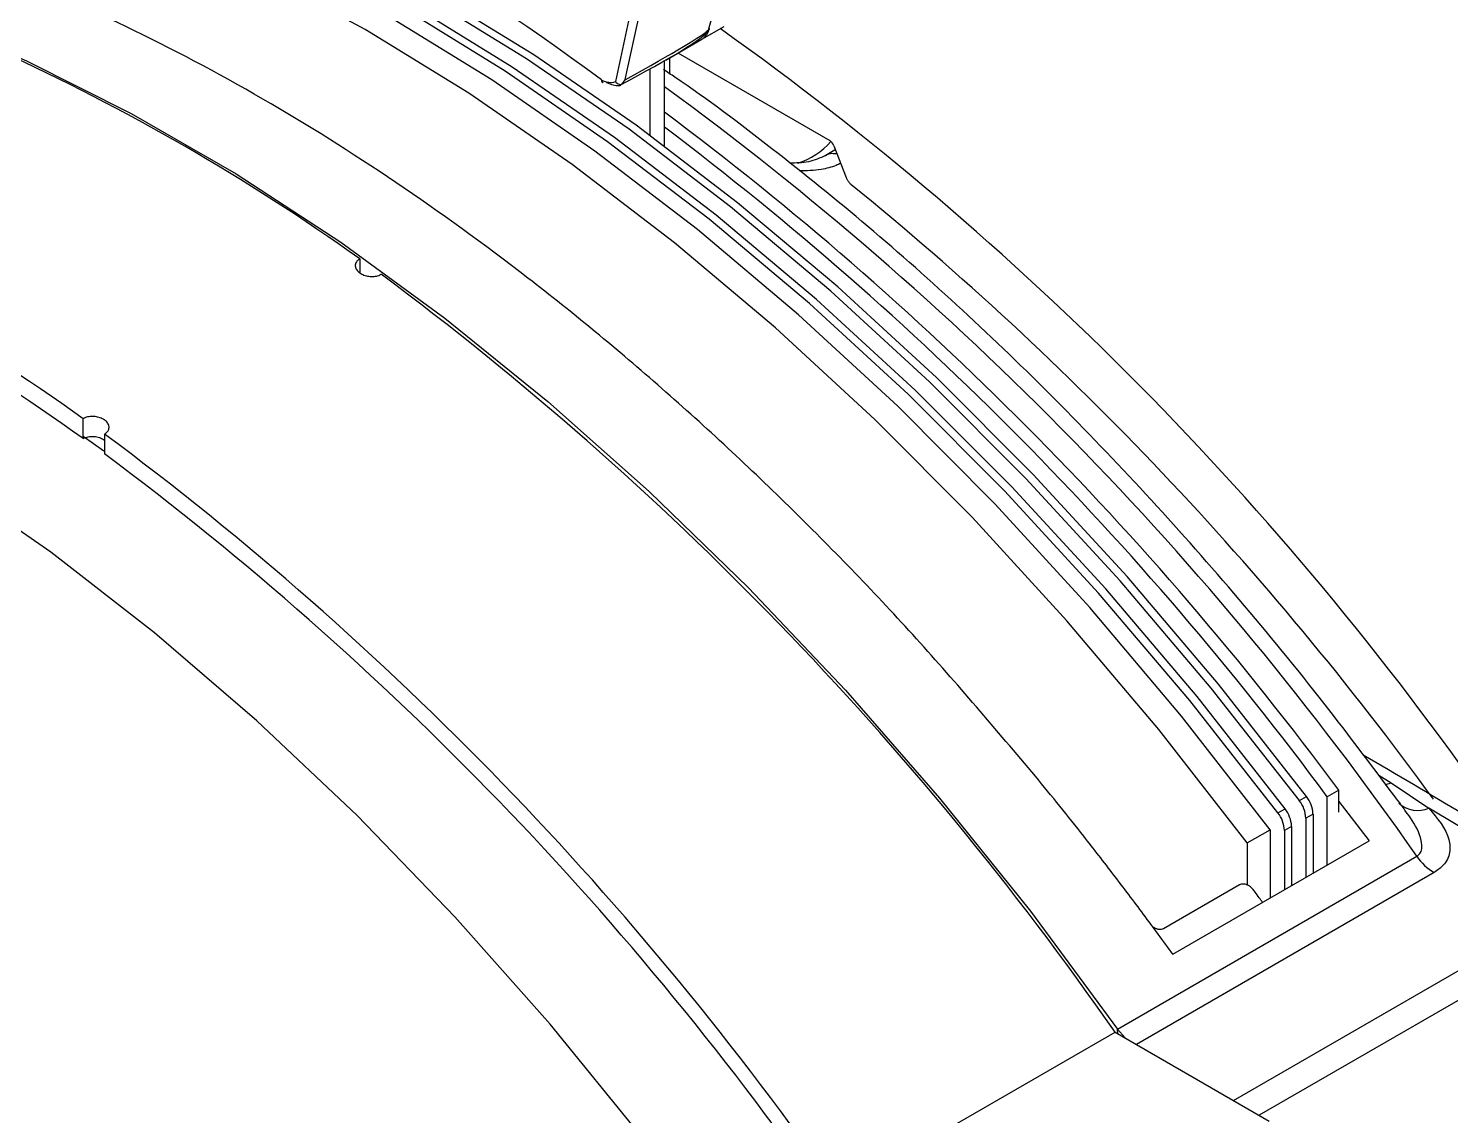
# Model space of a CAD drawing. Extents: x 16.5 to 113.1, y 4.4 to 84.5.
# Drawn here: x 80.689 to 82.798, y 67.518 to 69.129 of the extents above; entities that cross this region are included whole.
import ezdxf

# ---------------------------------------------------------------- set-up
doc = ezdxf.new("R2010")
doc.units = 0
doc.header["$MEASUREMENT"] = 0
doc.layers.add('OBJECT', color=7, linetype='CONTINUOUS')

msp = doc.modelspace()

# ---------------------------------------------------------------- linework, layer by layer
at = {"layer": 'OBJECT'}
for p, q in [((81.6978, 69.1288), (81.7481, 69.3166)), ((81.602, 69.2484), (81.5591, 69.0506)), ((81.5736, 69.0535), (81.6186, 69.2608)), ((81.6874, 69.1134), (81.7205, 69.1325)), ((81.634, 69.0826), (81.6874, 69.1134)), ((81.6519, 69.093), (81.8769, 68.9631)), ((81.632, 68.9549), (81.632, 69.0815)), ((81.6393, 69.0857), (81.6393, 69.0624)), ((81.6108, 68.9706), (81.6108, 69.0695)), ((81.885, 68.9492), (81.8703, 68.9407)), ((81.883, 68.9555), (81.9013, 68.9083)), ((81.1799, 68.7877), (81.1799, 68.7672)), ((80.7698, 68.5213), (80.7698, 68.5509)), ((80.7699, 68.5247), (80.8006, 68.503)), ((80.8016, 68.5281), (80.8016, 68.4985)), ((82.6911, 68.0221), (82.7095, 68.0111)), ((82.6319, 68.0001), (82.6149, 67.9903)), ((82.6319, 67.9677), (82.6319, 68.0001)), ((82.7095, 68.0111), (82.7657, 67.9732)), ((82.5735, 67.9848), (82.584, 67.9909)), ((82.6149, 67.889), (82.6149, 67.9903)), ((82.6319, 67.9833), (82.6771, 67.9249)), ((82.5417, 67.9665), (82.5523, 67.9726)), ((82.5937, 67.9647), (82.5831, 67.9587)), ((82.5831, 67.9587), (82.5831, 67.8706)), ((82.5937, 67.9647), (82.5937, 67.8767)), ((82.9923, 67.8381), (82.7657, 67.9732)), ((82.4962, 67.9218), (82.5302, 67.9414)), ((82.5302, 67.9414), (82.5302, 67.8401)), ((82.5619, 67.9464), (82.5514, 67.9403)), ((82.5514, 67.9403), (82.5514, 67.8523)), ((82.5619, 67.9464), (82.5619, 67.8584)), ((82.3859, 67.7568), (82.6771, 67.9249)), ((82.4962, 67.9218), (82.4962, 67.8592)), ((82.3039, 67.6459), (82.7477, 67.9021)), ((82.7732, 67.8778), (82.332, 67.6231)), ((82.4847, 67.8596), (82.372, 67.7947)), ((82.4759, 67.54), (82.9923, 67.8381)), ((83.0202, 67.8104), (82.5139, 67.5181)), ((81.8899, 67.4048), (82.3001, 67.6415)), ((82.3001, 67.6415), (82.5286, 67.5096)), ((82.3153, 67.6327), (82.3039, 67.6459)), ((82.3041, 67.6392), (82.3039, 67.6459))]:
    msp.add_line(p, q, dxfattribs=at)
at = {"layer": 'OBJECT', "flags": 128}
for points in [[(82.5735, 67.9848), (82.4429, 68.1512), (82.3076, 68.3106), (82.168, 68.4623), (82.0248, 68.6056), (81.8786, 68.74), (81.7298, 68.8649), (81.5793, 68.9799), (81.4274, 69.0844), (81.275, 69.178), (81.1225, 69.2604), (80.9707, 69.3312), (80.8201, 69.3901), (80.6714, 69.4369), (80.5251, 69.4713), (80.3819, 69.4933), (80.2424, 69.5028), (80.1071, 69.4997), (79.9765, 69.484)], [(82.584, 67.9909), (82.4534, 68.1573), (82.3181, 68.3167), (82.1786, 68.4683), (82.0354, 68.6117), (81.8891, 68.7461), (81.7404, 68.871), (81.5898, 68.986), (81.438, 69.0905), (81.2855, 69.1841), (81.1331, 69.2665), (80.9812, 69.3373), (80.8307, 69.3962), (80.6819, 69.4429), (80.5357, 69.4774), (80.3925, 69.4994), (80.2529, 69.5089), (80.1176, 69.5058), (79.987, 69.4901)], [(82.5417, 67.9665), (82.4112, 68.1329), (82.2758, 68.2923), (82.1363, 68.4439), (81.9931, 68.5872), (81.8468, 68.7217), (81.6981, 68.8466), (81.5475, 68.9615), (81.3957, 69.0661), (81.2432, 69.1597), (81.0908, 69.2421), (80.939, 69.3129), (80.7884, 69.3718), (80.6397, 69.4185), (80.4934, 69.453), (80.3502, 69.475), (80.2107, 69.4845), (80.0753, 69.4813), (79.9448, 69.4657)], [(82.5523, 67.9726), (82.4217, 68.139), (82.2864, 68.2984), (82.1468, 68.45), (82.0036, 68.5933), (81.8574, 68.7277), (81.7086, 68.8527), (81.558, 68.9676), (81.4062, 69.0721), (81.2538, 69.1658), (81.1013, 69.2481), (80.9495, 69.3189), (80.7989, 69.3778), (80.6502, 69.4246), (80.5039, 69.4591), (80.3607, 69.4811), (80.2212, 69.4906), (80.0859, 69.4874), (79.9553, 69.4717)], [(82.4962, 67.9218), (82.3649, 68.0901), (82.2288, 68.2513), (82.0883, 68.4046), (81.944, 68.5496), (81.7966, 68.6854), (81.6467, 68.8117), (81.4949, 68.9279), (81.3418, 69.0334), (81.1881, 69.1278), (81.0344, 69.2109), (80.8813, 69.2821), (80.7294, 69.3412), (80.5795, 69.3881), (80.4322, 69.4223), (80.2879, 69.4439), (80.1474, 69.4528), (80.0112, 69.4488), (79.8799, 69.4321)], [(82.5302, 67.9414), (82.3989, 68.1097), (82.2627, 68.2709), (82.1222, 68.4242), (81.978, 68.5692), (81.8306, 68.705), (81.6807, 68.8313), (81.5288, 68.9474), (81.3758, 69.053), (81.222, 69.1474), (81.0683, 69.2305), (80.9152, 69.3017), (80.7634, 69.3608), (80.6135, 69.4076), (80.4661, 69.4419), (80.3219, 69.4635), (80.1814, 69.4724), (80.0452, 69.4684), (79.9139, 69.4517)], [(79.5335, 69.2452), (79.6629, 69.2705), (79.7976, 69.2826), (79.9372, 69.2817), (80.0809, 69.2675), (80.2283, 69.2403), (80.3786, 69.2001), (80.5313, 69.147), (80.6856, 69.0814), (80.8409, 69.0035), (80.9965, 68.9137), (81.1518, 68.8123), (81.3061, 68.6997), (81.4588, 68.5765), (81.6091, 68.4431), (81.7565, 68.3002), (81.9003, 68.1484), (82.0398, 67.9883), (82.1746, 67.8205), (82.3039, 67.6459)], [(81.7286, 67.3116), (81.5982, 67.4861), (81.4622, 67.6532), (81.3212, 67.8121), (81.176, 67.9623), (81.0272, 68.1029), (80.8755, 68.2332), (80.7217, 68.3528), (80.5663, 68.4609), (80.4103, 68.5572), (80.2542, 68.6411), (80.0989, 68.7123), (79.945, 68.7704), (79.7933, 68.8152), (79.6445, 68.8464), (79.4993, 68.8639), (79.3584, 68.8676), (79.2224, 68.8576), (79.0919, 68.8338)], [(82.7014, 68.0083), (82.7015, 68.0084), (82.7095, 68.0111)]]:
    msp.add_lwpolyline(points, dxfattribs=at)
at = {"layer": 'OBJECT'}
for centre, radius, start, end in [((81.6749, 69.1337), 0.0238, 301.6306, 343.4997), ((81.7069, 69.1454), 0.0206, 240.9823, 243.5762), ((81.6871, 69.1499), 0.0237, 296.8406, 299.984), ((78.9573, 65.2584), 4.7523, 34.8508, 54.5369), ((79.3413, 66.2193), 3.1586, 54.4029, 65.6025), ((81.5435, 69.0533), 0.00521, 180.7061, 238.1668), ((81.5419, 69.0524), 0.00372, 167.8045, 227.3848), ((81.5453, 69.0577), 0.01, 233.5361, 242.6131), ((78.7906, 65.1484), 4.8209, 34.8332, 53.8858), ((78.7282, 65.1163), 4.8533, 36.4543, 53.2505), ((78.7028, 65.0994), 4.8643, 36.463, 52.9736), ((81.7964, 69.0332), 0.1089, 287.874, 319.0792), ((78.8509, 65.1354), 4.8485, 36.0208, 50.9033), ((78.9312, 65.9825), 3.1586, 54.4029, 65.6025), ((78.9483, 65.9825), 3.1246, 54.3418, 65.6636), ((78.3131, 64.8678), 4.8569, 34.8267, 53.3589), ((77.903, 64.631), 4.8569, 34.8267, 53.3589), ((77.9245, 64.6391), 4.8138, 34.7093, 53.2964), ((82.5375, 67.9566), 0.0456, 2.528, 38.0842), ((82.5481, 67.9627), 0.0456, 2.528, 38.0842), ((82.7494, 68.0125), 0.0425, 228.4024, 292.5522), ((82.5058, 67.9383), 0.0456, 2.528, 38.0842), ((82.5163, 67.9444), 0.0456, 2.528, 38.0842), ((82.8172, 67.9498), 0.0843, 214.4455, 238.555), ((77.6409, 64.441), 3.9738, 36.3743, 51.099)]:
    msp.add_arc(centre, radius, start, end, dxfattribs=at)
for centre, major_axis, ratio, start_param, end_param in [((81.3139, 66.6031), (-1.8185, 2.8489), 0.545295, 5.325383, 5.621715), ((81.2552, 68.9332), (0.4436, 0.1981), 0.067913, 5.453796, 6.175461), ((81.2746, 68.9144), (0.4232, 0.2148), 0.03328, 5.479991, 6.200656), ((81.2746, 68.9144), (0.4232, 0.2148), 0.03328, 6.200656, 6.253319), ((81.2552, 68.9332), (0.4436, 0.1981), 0.067913, 6.175461, 6.228125), ((81.5344, 69.094), (-0.0269, 0.0422), 0.545295, 2.385972, 3.047804), ((81.5415, 69.0985), (-0.0319, 0.0508), 0.550739, 2.389651, 2.8703), ((81.8769, 68.9549), (-0.005, 0.00866), 0.577456, 4.450948, 5.497929)]:
    msp.add_ellipse(centre, major_axis=major_axis, ratio=ratio, start_param=start_param, end_param=end_param, dxfattribs=at)
for points, knots in [([(82.1822, 68.0207), (82.1238, 68.0896), (82.0071, 68.2273), (81.8214, 68.4192), (81.6287, 68.5985), (81.4317, 68.7609), (81.2337, 68.9041), (81.0343, 69.0291), (80.8329, 69.1356), (80.6335, 69.2213), (80.4392, 69.2854), (80.2496, 69.3283), (80.0632, 69.3517), (79.9438, 69.3487), (79.8841, 69.3473)], [0, 0, 0, 0, 0.082347, 0.164694, 0.249433, 0.334172, 0.416519, 0.498866, 0.583605, 0.668344, 0.750089, 0.831834, 0.915917, 1, 1, 1, 1]), ([(81.5673, 69.046), (81.5695, 69.0483), (81.5717, 69.0506), (81.5735, 69.0534), (81.5736, 69.0535)], [0, 0, 0, 0, 0.980028, 1, 1, 1, 1]), ([(82.7153, 67.9904), (82.678, 68.04), (82.6005, 68.1434), (82.4768, 68.2931), (82.3461, 68.4406), (82.2117, 68.5807), (82.0742, 68.713), (81.934, 68.8373), (81.7915, 68.9519), (81.6901, 69.0288), (81.6361, 69.0646), (81.6305, 69.0683)], [0, 0, 0, 0, 0.114731, 0.239038, 0.363367, 0.487724, 0.612113, 0.736539, 0.861004, 0.985511, 1, 1, 1, 1]), ([(81.5591, 69.0506), (81.5591, 69.0506), (81.5595, 69.0501), (81.5608, 69.0487), (81.5632, 69.0471), (81.5656, 69.0462), (81.567, 69.0461), (81.5673, 69.046)], [0, 0, 0, 0, 0.017184, 0.202292, 0.556604, 0.898384, 1, 1, 1, 1]), ([(81.5647, 69.0448), (81.5648, 69.0448), (81.5657, 69.0444), (81.5667, 69.0445), (81.5672, 69.0457), (81.5673, 69.046)], [0, 0, 0, 0, 0.021184, 0.717124, 1, 1, 1, 1]), ([(81.8706, 68.9409), (81.8626, 68.9372), (81.8471, 68.9301), (81.827, 68.9299), (81.8173, 68.9298)], [0, 0, 0, 0, 0.517767, 1, 1, 1, 1]), ([(81.8931, 68.9295), (81.8909, 68.9284), (81.8823, 68.9243), (81.8621, 68.9188), (81.8427, 68.9184), (81.8317, 68.9182)], [0, 0, 0, 0, 0.1304472, 0.5045987, 1, 1, 1, 1]), ([(81.8878, 68.9431), (81.8853, 68.9434), (81.8798, 68.9442), (81.8739, 68.943), (81.8712, 68.941), (81.8706, 68.9405)], [0, 0, 0, 0, 0.399318, 0.856429, 1, 1, 1, 1]), ([(81.9013, 68.9083), (81.9016, 68.9078), (81.902, 68.9067), (81.9028, 68.9052), (81.9037, 68.9037), (81.9047, 68.9023), (81.9057, 68.9009), (81.907, 68.8995), (81.908, 68.8987), (81.9086, 68.8982)], [0, 0, 0, 0, 0.13456, 0.269123, 0.403684, 0.538244, 0.672803, 0.807366, 1, 1, 1, 1]), ([(81.1799, 68.7877), (81.1788, 68.7869), (81.176, 68.785), (81.1734, 68.781), (81.173, 68.7762), (81.1752, 68.7713), (81.1797, 68.7669), (81.186, 68.7636), (81.1935, 68.7617), (81.2012, 68.7615), (81.2075, 68.7627), (81.2105, 68.7643), (81.2117, 68.7649)], [0, 0, 0, 0, 0.073488, 0.179791, 0.286365, 0.393528, 0.501387, 0.609762, 0.718227, 0.826269, 0.933534, 1, 1, 1, 1]), ([(80.8016, 68.5281), (80.8032, 68.5293), (80.8064, 68.5316), (80.8084, 68.5363), (80.8081, 68.5412), (80.8051, 68.5461), (80.8, 68.5502), (80.7932, 68.553), (80.7856, 68.5544), (80.778, 68.554), (80.7728, 68.5525), (80.7703, 68.5512), (80.7698, 68.5509)], [0, 0, 0, 0, 0.1063618, 0.2127134, 0.3194557, 0.426997, 0.5352335, 0.6437512, 0.7520407, 0.8597217, 0.9667095, 1, 1, 1, 1]), ([(80.7698, 68.5213), (80.7711, 68.522), (80.7743, 68.5235), (80.7807, 68.5247), (80.7883, 68.5245), (80.7958, 68.5227), (80.7997, 68.5203), (80.8016, 68.5191)], [0, 0, 0, 0, 0.14692, 0.359433, 0.572501, 0.786775, 1, 1, 1, 1]), ([(83.0237, 67.8405), (82.9548, 67.8819), (82.8369, 67.9528), (82.7178, 68.0229), (82.6683, 68.0521)], [0, 0, 0, 0, 0.584553, 1, 1, 1, 1]), ([(82.3859, 67.7568), (82.3715, 67.7766), (82.3426, 67.8161), (82.2984, 67.8744), (82.2453, 67.943), (82.2061, 67.9912), (82.1822, 68.0207)], [0, 0, 0, 0, 0.218765, 0.43753, 0.656295, 1, 1, 1, 1]), ([(82.7301, 67.9705), (82.7283, 67.973), (82.7235, 67.9798), (82.7184, 67.9863), (82.7153, 67.9904)], [0, 0, 0, 0, 0.375757, 1, 1, 1, 1]), ([(82.7477, 67.9021), (82.7494, 67.9034), (82.7532, 67.9063), (82.7558, 67.9145), (82.7538, 67.9327), (82.7437, 67.9524), (82.7326, 67.9666), (82.7297, 67.9702)], [0, 0, 0, 0, 0.082282, 0.184662, 0.358551, 0.835915, 1, 1, 1, 1]), ([(82.7657, 67.9732), (82.7783, 67.9582), (82.7959, 67.9372), (82.7977, 67.9074), (82.7904, 67.8899), (82.7782, 67.8813), (82.7732, 67.8778)], [0, 0, 0, 0, 0.4849631, 0.6758982, 0.8683927, 1, 1, 1, 1]), ([(82.5061, 67.8514), (82.5044, 67.8533), (82.5012, 67.857), (82.4953, 67.8602), (82.49, 67.8612), (82.4866, 67.8606), (82.485, 67.8598), (82.4847, 67.8596)], [0, 0, 0, 0, 0.29148, 0.560989, 0.754894, 0.949735, 1, 1, 1, 1]), ([(82.519, 67.8336), (82.5173, 67.8359), (82.5136, 67.8411), (82.5093, 67.847), (82.5067, 67.8506), (82.5061, 67.8514)], [0, 0, 0, 0, 0.387387, 0.872424, 1, 1, 1, 1]), ([(82.372, 67.7947), (82.3708, 67.7943), (82.3685, 67.7933), (82.3642, 67.7936), (82.3598, 67.7949), (82.3572, 67.7968), (82.3558, 67.7977)], [0, 0, 0, 0, 0.241825, 0.482961, 0.74107, 1, 1, 1, 1])]:
    msp.add_open_spline(points, degree=3, knots=knots, dxfattribs=at)

doc.saveas('drawing.dxf')
